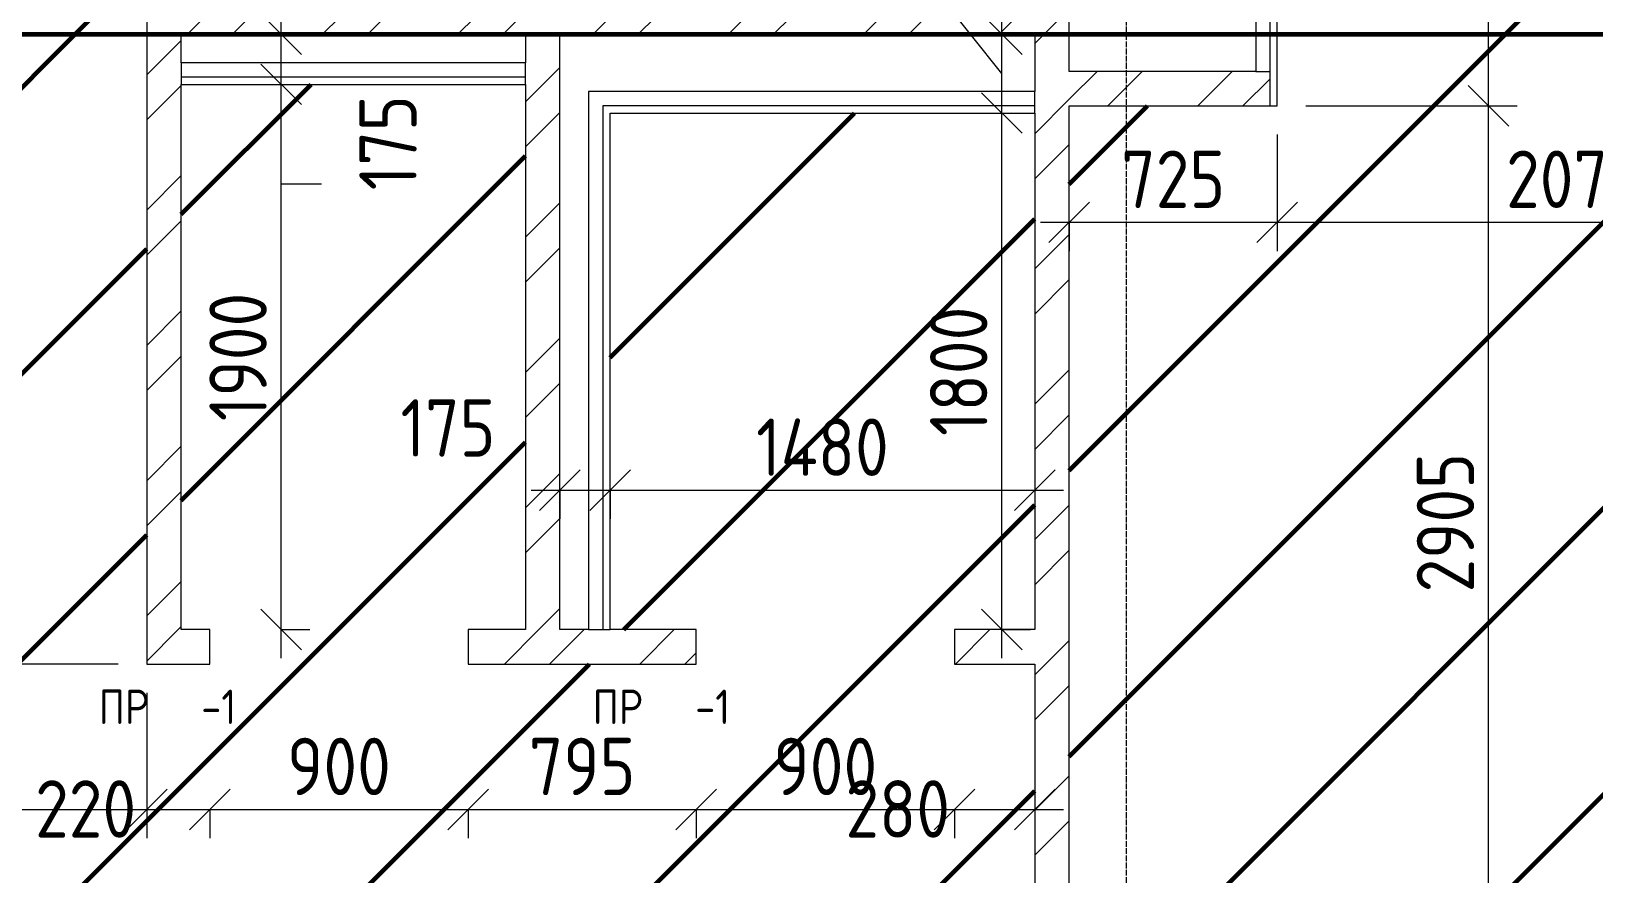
# Model space of a CAD drawing. Header units: millimetres. Extents: x -56773 to 323062, y -262288 to 76460.
# Drawn here: x -17417 to -11972, y -4241 to -1305 of the extents above; entities that cross this region are included whole.
import ezdxf

# ---------------------------------------------------------------- set-up
doc = ezdxf.new("R2010")
doc.units = ezdxf.units.MM
doc.linetypes.add('ADSK_Линия сетки', pattern=[25, 20, -2.5, 0, -2.5])
for name, color, linetype, lineweight in [('1.1) Шлифовка потолка', 5, 'Continuous', 60), ('Марки', 7, 'Continuous', 20), ('Оси', 7, 'Continuous', 9), ('Размеры', 7, 'Continuous', 9), ('Стены внутренние', 7, 'Continuous', 18), ('Стены штриховка', 7, 'Continuous', 9)]:
    doc.layers.add(name, color=color, linetype=linetype, lineweight=lineweight)
doc.layers.add('Линии', color=7, linetype='Continuous', lineweight=9, true_color=0x00a600)
doc.styles.add('GOST Common_3', font='', dxfattribs={"width": 0.9, "height": 200})
doc.styles.add('GOST Common_9', font='', dxfattribs={"width": 0.9, "height": 120})
doc.styles.get('GOST Common_3').set_extended_font_data('GOST Common')
doc.styles.get('GOST Common_9').set_extended_font_data('GOST Common')
doc.dimstyles.new('ADSK_Основной_2_0', dxfattribs={"dimscale": 304.8, "dimtxt": 201.142999, "dimasz": 0.463911, "dimexe": 0.328084, "dimexo": 0.328084, "dimgap": 0.164042, "dimtad": 1, "dimdec": 3, "dimrnd": 0.001, "dimdsep": 46, "dimtxsty": 'GOST Common_3', "dimblk1": 'OBLIQUE', "dimblk2": 'OBLIQUE', "dimsah": 1, "dimcen": 0.09, "dimdle": 0.328084, "dimazin": 2, "dimtfac": 1, "dimtdec": 4, "dimtix": 1, "dimtmove": 0, "dimatfit": 3, "dimfxl": 1, "dimtvp": 1, "dimtolj": 1, "dimtzin": 0, "dimlwd": 20, "dimlwe": 20, "dimarcsym": 2})
doc.dimstyles.new('ADSK_Основной_2_0_1', dxfattribs={"dimscale": 304.8, "dimtxt": 201.142999, "dimasz": 0.463911, "dimexe": 0.328084, "dimexo": 0.328084, "dimgap": 0.164042, "dimtad": 1, "dimdec": 3, "dimrnd": 0.001, "dimdsep": 46, "dimtxsty": 'GOST Common_3', "dimblk1": 'OBLIQUE', "dimblk2": 'OBLIQUE', "dimsah": 1, "dimcen": 0.09, "dimdle": 0.328084, "dimazin": 2, "dimtfac": 1, "dimtdec": 4, "dimtix": 1, "dimtmove": 1, "dimatfit": 3, "dimfxl": 1, "dimtvp": 1, "dimtolj": 1, "dimtzin": 0, "dimlwd": 20, "dimlwe": 20, "dimarcsym": 2})
pattern_1 = [(45, (0, 0), (-235.732, 235.732), []), (45, (157.15, 0), (-235.732, 235.732), [])]

# ---------------------------------------------------------------- blocks, each defined once
blk = doc.blocks.new('_Oblique')
at = {"color": 0, "linetype": 'ByBlock', "lineweight": -2}
blk.add_line((-0.5, -0.5), (0.5, 0.5), dxfattribs=at)
blk = doc.blocks.new('DIMBLOCK45-Кладочный план подвала')
at = {"layer": 'Defpoints', "color": 0, "transparency": 16777216}
for p in [(-13075, -1565), (-12338.8, -1565), (-12600, -4470)]:
    blk.add_point(p, dxfattribs=at)
at = {"layer": 'Размеры', "color": 0, "lineweight": 20, "transparency": 16777216}
for p, q in [((-12338.8, -4570), (-12338.8, -1465)), ((-12975, -1565), (-12238.8, -1565)), ((-12500, -4470), (-12238.8, -4470))]:
    blk.add_line(p, q, dxfattribs=at)
at = {"layer": 'Размеры', "color": 0, "lineweight": 20, "transparency": 16777216, "xscale": 141.4, "yscale": 141.4, "zscale": 141.4}
for p, rotation in [((-12338.8, -1565), 90), ((-12338.8, -4470), 270)]:
    blk.add_blockref('_Oblique', p, dxfattribs=dict(at, rotation=rotation))
at = {"layer": 'Размеры', "color": 0, "lineweight": 9, "transparency": 16777216, "insert": (-12488.8, -3017.5), "char_height": 200, "width": 605.475, "attachment_point": 5, "rotation": 90, "style": 'GOST Common_3'}
blk.add_mtext('\\A1;2905', dxfattribs=at)
blk = doc.blocks.new('DIMBLOCK46-Кладочный план подвала')
at = {"layer": 'Defpoints', "color": 0, "transparency": 16777216}
for p in [(-13075, 780), (-12338.8, 780), (-13075, -1565)]:
    blk.add_point(p, dxfattribs=at)
at = {"layer": 'Размеры', "color": 0, "lineweight": 20, "transparency": 16777216}
for p, q in [((-12338.8, -1665), (-12338.8, 880)), ((-12975, 780), (-12238.8, 780)), ((-12975, -1565), (-12238.8, -1565))]:
    blk.add_line(p, q, dxfattribs=at)
at = {"layer": 'Размеры', "color": 0, "lineweight": 20, "transparency": 16777216, "xscale": 141.4, "yscale": 141.4, "zscale": 141.4}
for p, rotation in [((-12338.8, 780), 90), ((-12338.8, -1565), 270)]:
    blk.add_blockref('_Oblique', p, dxfattribs=dict(at, rotation=rotation))
at = {"layer": 'Размеры', "color": 0, "lineweight": 9, "transparency": 16777216, "insert": (-12488.8, -392.5), "char_height": 200, "width": 625.93, "attachment_point": 5, "rotation": 90, "style": 'GOST Common_3'}
blk.add_mtext('\\A1;2345', dxfattribs=at)
blk = doc.blocks.new('DIMBLOCK132-Кладочный план подвала')
at = {"layer": 'Defpoints', "color": 0, "transparency": 16777216}
for p in [(-17530.9, -3510), (-17015, -3510), (-17630.9, -6945)]:
    blk.add_point(p, dxfattribs=at)
at = {"layer": 'Размеры', "color": 0, "lineweight": 20, "transparency": 16777216}
for p, q in [((-17530.9, -7045), (-17530.9, -3410)), ((-17115, -3510), (-17630.9, -3510)), ((-17530.9, -6945), (-17430.9, -6945))]:
    blk.add_line(p, q, dxfattribs=at)
at = {"layer": 'Размеры', "color": 0, "lineweight": 20, "transparency": 16777216, "xscale": 141.4, "yscale": 141.4, "zscale": 141.4}
for p, rotation in [((-17530.9, -3510), 90), ((-17530.9, -6945), 270)]:
    blk.add_blockref('_Oblique', p, dxfattribs=dict(at, rotation=rotation))
at = {"layer": 'Размеры', "color": 0, "lineweight": 9, "transparency": 16777216, "insert": (-17680.9, -5227.5), "char_height": 200, "width": 625.93, "attachment_point": 5, "rotation": 90, "style": 'GOST Common_3'}
blk.add_mtext('\\A1;3435', dxfattribs=at)
blk = doc.blocks.new('DIMBLOCK133-Кладочный план подвала')
at = {"layer": 'Defpoints', "color": 0, "transparency": 16777216}
for p in [(-17630.9, 605), (-17530.9, 605), (-17015, -3510)]:
    blk.add_point(p, dxfattribs=at)
at = {"layer": 'Размеры', "color": 0, "lineweight": 20, "transparency": 16777216}
for p, q in [((-17530.9, -3610), (-17530.9, 705)), ((-17530.9, 605), (-17430.9, 605)), ((-17115, -3510), (-17630.9, -3510))]:
    blk.add_line(p, q, dxfattribs=at)
at = {"layer": 'Размеры', "color": 0, "lineweight": 20, "transparency": 16777216, "xscale": 141.4, "yscale": 141.4, "zscale": 141.4}
for p, rotation in [((-17530.9, 605), 90), ((-17530.9, -3510), 270)]:
    blk.add_blockref('_Oblique', p, dxfattribs=dict(at, rotation=rotation))
at = {"layer": 'Размеры', "color": 0, "lineweight": 9, "transparency": 16777216, "insert": (-17680.9, -1452.5), "char_height": 200, "width": 535.927, "attachment_point": 5, "rotation": 90, "style": 'GOST Common_3'}
blk.add_mtext('\\A1;4115', dxfattribs=at)
blk = doc.blocks.new('DIMBLOCK134-Кладочный план подвала')
at = {"layer": 'Defpoints', "color": 0, "transparency": 16777216}
for p in [(-17015, -3510), (-19550, -3916.8), (-17015, -4016.8)]:
    blk.add_point(p, dxfattribs=at)
at = {"layer": 'Размеры', "color": 0, "lineweight": 20, "transparency": 16777216}
for p, q in [((-17015, -3610), (-17015, -4116.8)), ((-19650, -4016.8), (-16915, -4016.8)), ((-19550, -4016.8), (-19550, -4116.8))]:
    blk.add_line(p, q, dxfattribs=at)
at = {"layer": 'Размеры', "color": 0, "lineweight": 20, "transparency": 16777216, "xscale": 141.4, "yscale": 141.4, "zscale": 141.4, "rotation": 180}
blk.add_blockref('_Oblique', (-19550, -4016.8), dxfattribs=at)
at = {"layer": 'Размеры', "color": 0, "lineweight": 20, "transparency": 16777216, "xscale": 141.4, "yscale": 141.4, "zscale": 141.4}
blk.add_blockref('_Oblique', (-17015, -4016.8), dxfattribs=at)
at = {"layer": 'Размеры', "color": 0, "lineweight": 9, "transparency": 16777216, "insert": (-18282.5, -3866.8), "char_height": 200, "width": 605.475, "attachment_point": 5, "style": 'GOST Common_3'}
blk.add_mtext('\\A1;2535', dxfattribs=at)
blk = doc.blocks.new('DIMBLOCK135-Кладочный план подвала')
at = {"layer": 'Defpoints', "color": 0, "transparency": 16777216}
for p in [(-17015, -3510), (-16795, -3916.8), (-16795, -4016.8)]:
    blk.add_point(p, dxfattribs=at)
at = {"layer": 'Размеры', "color": 0, "lineweight": 20, "transparency": 16777216}
for p, q in [((-17015, -3610), (-17015, -4116.8)), ((-17115, -4016.8), (-16695, -4016.8)), ((-16795, -4016.8), (-16795, -4116.8))]:
    blk.add_line(p, q, dxfattribs=at)
at = {"layer": 'Размеры', "color": 0, "lineweight": 20, "transparency": 16777216, "xscale": 141.4, "yscale": 141.4, "zscale": 141.4, "rotation": 180}
blk.add_blockref('_Oblique', (-17015, -4016.8), dxfattribs=at)
at = {"layer": 'Размеры', "color": 0, "lineweight": 20, "transparency": 16777216, "xscale": 141.4, "yscale": 141.4, "zscale": 141.4}
blk.add_blockref('_Oblique', (-16795, -4016.8), dxfattribs=at)
at = {"layer": 'Размеры', "color": 0, "lineweight": 9, "transparency": 16777216, "insert": (-17404, -3915), "char_height": 200, "width": 454.106, "attachment_point": 1, "line_spacing_factor": 1.022761, "style": 'GOST Common_3'}
blk.add_mtext('\\A1;220', dxfattribs=at)
blk = doc.blocks.new('DIMBLOCK136-Кладочный план подвала')
at = {"layer": 'Defpoints', "color": 0, "transparency": 16777216}
for p in [(-16795, -3916.8), (-15895, -3916.8), (-15895, -4016.8)]:
    blk.add_point(p, dxfattribs=at)
at = {"layer": 'Размеры', "color": 0, "lineweight": 20, "transparency": 16777216}
for p, q in [((-16895, -4016.8), (-15795, -4016.8)), ((-16795, -4016.8), (-16795, -4116.8)), ((-15895, -4016.8), (-15895, -4116.8))]:
    blk.add_line(p, q, dxfattribs=at)
at = {"layer": 'Размеры', "color": 0, "lineweight": 20, "transparency": 16777216, "xscale": 141.4, "yscale": 141.4, "zscale": 141.4, "rotation": 180}
blk.add_blockref('_Oblique', (-16795, -4016.8), dxfattribs=at)
at = {"layer": 'Размеры', "color": 0, "lineweight": 20, "transparency": 16777216, "xscale": 141.4, "yscale": 141.4, "zscale": 141.4}
blk.add_blockref('_Oblique', (-15895, -4016.8), dxfattribs=at)
at = {"layer": 'Размеры', "color": 0, "lineweight": 9, "transparency": 16777216, "insert": (-16345, -3866.8), "char_height": 200, "width": 454.106, "attachment_point": 5, "style": 'GOST Common_3'}
blk.add_mtext('\\A1;900', dxfattribs=at)
blk = doc.blocks.new('DIMBLOCK137-Кладочный план подвала')
at = {"layer": 'Defpoints', "color": 0, "transparency": 16777216}
for p in [(-15895, -3916.8), (-15100, -3916.8), (-15100, -4016.8)]:
    blk.add_point(p, dxfattribs=at)
at = {"layer": 'Размеры', "color": 0, "lineweight": 20, "transparency": 16777216}
for p, q in [((-15995, -4016.8), (-15000, -4016.8)), ((-15895, -4016.8), (-15895, -4116.8)), ((-15100, -4016.8), (-15100, -4116.8))]:
    blk.add_line(p, q, dxfattribs=at)
at = {"layer": 'Размеры', "color": 0, "lineweight": 20, "transparency": 16777216, "xscale": 141.4, "yscale": 141.4, "zscale": 141.4, "rotation": 180}
blk.add_blockref('_Oblique', (-15895, -4016.8), dxfattribs=at)
at = {"layer": 'Размеры', "color": 0, "lineweight": 20, "transparency": 16777216, "xscale": 141.4, "yscale": 141.4, "zscale": 141.4}
blk.add_blockref('_Oblique', (-15100, -4016.8), dxfattribs=at)
at = {"layer": 'Размеры', "color": 0, "lineweight": 9, "transparency": 16777216, "insert": (-15497.5, -3866.8), "char_height": 200, "width": 454.106, "attachment_point": 5, "style": 'GOST Common_3'}
blk.add_mtext('\\A1;795', dxfattribs=at)
blk = doc.blocks.new('DIMBLOCK138-Кладочный план подвала')
at = {"layer": 'Defpoints', "color": 0, "transparency": 16777216}
for p in [(-15100, -3916.8), (-14200, -3916.8), (-14200, -4016.8)]:
    blk.add_point(p, dxfattribs=at)
at = {"layer": 'Размеры', "color": 0, "lineweight": 20, "transparency": 16777216}
for p, q in [((-15200, -4016.8), (-14100, -4016.8)), ((-15100, -4016.8), (-15100, -4116.8)), ((-14200, -4016.8), (-14200, -4116.8))]:
    blk.add_line(p, q, dxfattribs=at)
at = {"layer": 'Размеры', "color": 0, "lineweight": 20, "transparency": 16777216, "xscale": 141.4, "yscale": 141.4, "zscale": 141.4, "rotation": 180}
blk.add_blockref('_Oblique', (-15100, -4016.8), dxfattribs=at)
at = {"layer": 'Размеры', "color": 0, "lineweight": 20, "transparency": 16777216, "xscale": 141.4, "yscale": 141.4, "zscale": 141.4}
blk.add_blockref('_Oblique', (-14200, -4016.8), dxfattribs=at)
at = {"layer": 'Размеры', "color": 0, "lineweight": 9, "transparency": 16777216, "insert": (-14650, -3866.8), "char_height": 200, "width": 454.106, "attachment_point": 5, "style": 'GOST Common_3'}
blk.add_mtext('\\A1;900', dxfattribs=at)
blk = doc.blocks.new('DIMBLOCK139-Кладочный план подвала')
at = {"layer": 'Defpoints', "color": 0, "transparency": 16777216}
for p in [(-14200, -3916.8), (-13920, -3916.8), (-13920, -4016.8)]:
    blk.add_point(p, dxfattribs=at)
at = {"layer": 'Размеры', "color": 0, "lineweight": 20, "transparency": 16777216}
for p, q in [((-14300, -4016.8), (-13820, -4016.8)), ((-14200, -4016.8), (-14200, -4116.8)), ((-13920, -4016.8), (-13920, -4116.8))]:
    blk.add_line(p, q, dxfattribs=at)
at = {"layer": 'Размеры', "color": 0, "lineweight": 20, "transparency": 16777216, "xscale": 141.4, "yscale": 141.4, "zscale": 141.4, "rotation": 180}
blk.add_blockref('_Oblique', (-14200, -4016.8), dxfattribs=at)
at = {"layer": 'Размеры', "color": 0, "lineweight": 20, "transparency": 16777216, "xscale": 141.4, "yscale": 141.4, "zscale": 141.4}
blk.add_blockref('_Oblique', (-13920, -4016.8), dxfattribs=at)
at = {"layer": 'Размеры', "color": 0, "lineweight": 9, "transparency": 16777216, "insert": (-14579.9, -3915), "char_height": 200, "width": 454.106, "attachment_point": 1, "line_spacing_factor": 1.022761, "style": 'GOST Common_3'}
blk.add_mtext('\\A1;280', dxfattribs=at)
blk = doc.blocks.new('DIMBLOCK144-Кладочный план подвала')
at = {"layer": 'Defpoints', "color": 0, "transparency": 16777216}
for p in [(-16646.7, -1490), (-16546.7, -1490), (-16646.7, -3390)]:
    blk.add_point(p, dxfattribs=at)
at = {"layer": 'Размеры', "color": 0, "lineweight": 20, "transparency": 16777216}
for p, q in [((-16546.7, -3490), (-16546.7, -1390)), ((-16546.7, -1490), (-16446.7, -1490)), ((-16546.7, -3390), (-16446.7, -3390))]:
    blk.add_line(p, q, dxfattribs=at)
at = {"layer": 'Размеры', "color": 0, "lineweight": 20, "transparency": 16777216, "xscale": 141.4, "yscale": 141.4, "zscale": 141.4}
for p, rotation in [((-16546.7, -1490), 90), ((-16546.7, -3390), 270)]:
    blk.add_blockref('_Oblique', p, dxfattribs=dict(at, rotation=rotation))
at = {"layer": 'Размеры', "color": 0, "lineweight": 9, "transparency": 16777216, "insert": (-16696.7, -2440), "char_height": 200, "width": 560.473, "attachment_point": 5, "rotation": 90, "style": 'GOST Common_3'}
blk.add_mtext('\\A1;1900', dxfattribs=at)
blk = doc.blocks.new('DIMBLOCK145-Кладочный план подвала')
at = {"layer": 'Defpoints', "color": 0, "transparency": 16777216}
for p in [(-16646.7, -1315), (-16546.7, -1315), (-16646.7, -1490)]:
    blk.add_point(p, dxfattribs=at)
at = {"layer": 'Размеры', "color": 0, "lineweight": 20, "transparency": 16777216}
for p, q in [((-16546.7, -1590), (-16546.7, -1215)), ((-16546.7, -1315), (-16446.7, -1315)), ((-16546.7, -1490), (-16446.7, -1490)), ((-16546.7, -1838.1), (-16546.7, -1490)), ((-16405.3, -1838.1), (-16546.7, -1838.1))]:
    blk.add_line(p, q, dxfattribs=at)
at = {"layer": 'Размеры', "color": 0, "lineweight": 20, "transparency": 16777216, "xscale": 141.4, "yscale": 141.4, "zscale": 141.4}
for p, rotation in [((-16546.7, -1315), 90), ((-16546.7, -1490), 270)]:
    blk.add_blockref('_Oblique', p, dxfattribs=dict(at, rotation=rotation))
at = {"layer": 'Размеры', "color": 0, "lineweight": 9, "transparency": 16777216, "insert": (-16274.3, -1859.3), "char_height": 200, "width": 409.104, "attachment_point": 1, "rotation": 90, "line_spacing_factor": 1.022761, "style": 'GOST Common_3'}
blk.add_mtext('\\A1;175', dxfattribs=at)
blk = doc.blocks.new('DIMBLOCK146-Кладочный план подвала')
at = {"layer": 'Defpoints', "color": 0, "transparency": 16777216}
for p in [(-15575, -2804.5), (-15400, -2804.5), (-15400, -2904.5)]:
    blk.add_point(p, dxfattribs=at)
at = {"layer": 'Размеры', "color": 0, "lineweight": 20, "transparency": 16777216}
for p, q in [((-15675, -2904.5), (-15300, -2904.5)), ((-15575, -2904.5), (-15575, -3004.5)), ((-15400, -2904.5), (-15400, -3004.5))]:
    blk.add_line(p, q, dxfattribs=at)
at = {"layer": 'Размеры', "color": 0, "lineweight": 20, "transparency": 16777216, "xscale": 141.4, "yscale": 141.4, "zscale": 141.4, "rotation": 180}
blk.add_blockref('_Oblique', (-15575, -2904.5), dxfattribs=at)
at = {"layer": 'Размеры', "color": 0, "lineweight": 20, "transparency": 16777216, "xscale": 141.4, "yscale": 141.4, "zscale": 141.4}
blk.add_blockref('_Oblique', (-15400, -2904.5), dxfattribs=at)
at = {"layer": 'Размеры', "color": 0, "lineweight": 9, "transparency": 16777216, "insert": (-16130.7, -2587.4), "char_height": 200, "width": 409.104, "attachment_point": 1, "line_spacing_factor": 1.022761, "style": 'GOST Common_3'}
blk.add_mtext('\\A1;175', dxfattribs=at)
blk = doc.blocks.new('DIMBLOCK147-Кладочный план подвала')
at = {"layer": 'Defpoints', "color": 0, "transparency": 16777216}
for p in [(-15400, -2804.5), (-13920, -2804.5), (-13920, -2904.5)]:
    blk.add_point(p, dxfattribs=at)
at = {"layer": 'Размеры', "color": 0, "lineweight": 20, "transparency": 16777216}
for p, q in [((-15500, -2904.5), (-13820, -2904.5)), ((-15400, -2904.5), (-15400, -3004.5)), ((-13920, -2904.5), (-13920, -3004.5))]:
    blk.add_line(p, q, dxfattribs=at)
at = {"layer": 'Размеры', "color": 0, "lineweight": 20, "transparency": 16777216, "xscale": 141.4, "yscale": 141.4, "zscale": 141.4, "rotation": 180}
blk.add_blockref('_Oblique', (-15400, -2904.5), dxfattribs=at)
at = {"layer": 'Размеры', "color": 0, "lineweight": 20, "transparency": 16777216, "xscale": 141.4, "yscale": 141.4, "zscale": 141.4}
blk.add_blockref('_Oblique', (-13920, -2904.5), dxfattribs=at)
at = {"layer": 'Размеры', "color": 0, "lineweight": 9, "transparency": 16777216, "insert": (-14660, -2754.5), "char_height": 200, "width": 580.928, "attachment_point": 5, "style": 'GOST Common_3'}
blk.add_mtext('\\A1;1480', dxfattribs=at)
blk = doc.blocks.new('DIMBLOCK148-Кладочный план подвала')
at = {"layer": 'Defpoints', "color": 0, "transparency": 16777216}
for p in [(-14135.1, -1590), (-14035.1, -1590), (-14135.1, -3390)]:
    blk.add_point(p, dxfattribs=at)
at = {"layer": 'Размеры', "color": 0, "lineweight": 20, "transparency": 16777216}
for p, q in [((-14035.1, -3490), (-14035.1, -1490)), ((-14035.1, -1590), (-13935.1, -1590)), ((-14035.1, -3390), (-13935.1, -3390))]:
    blk.add_line(p, q, dxfattribs=at)
at = {"layer": 'Размеры', "color": 0, "lineweight": 20, "transparency": 16777216, "xscale": 141.4, "yscale": 141.4, "zscale": 141.4}
for p, rotation in [((-14035.1, -1590), 90), ((-14035.1, -3390), 270)]:
    blk.add_blockref('_Oblique', p, dxfattribs=dict(at, rotation=rotation))
at = {"layer": 'Размеры', "color": 0, "lineweight": 9, "transparency": 16777216, "insert": (-14185.1, -2490), "char_height": 200, "width": 560.473, "attachment_point": 5, "rotation": 90, "style": 'GOST Common_3'}
blk.add_mtext('\\A1;1800', dxfattribs=at)
blk = doc.blocks.new('DIMBLOCK149-Кладочный план подвала')
at = {"layer": 'Defpoints', "color": 0, "transparency": 16777216}
for p in [(-14135.1, -1315), (-14035.1, -1315), (-14135.1, -1590)]:
    blk.add_point(p, dxfattribs=at)
at = {"layer": 'Размеры', "color": 0, "lineweight": 20, "transparency": 16777216}
for p, q in [((-14419.2, -970), (-14982.1, -970)), ((-14035.1, -1452.5), (-14419.2, -970)), ((-14035.1, -1690), (-14035.1, -1215)), ((-14035.1, -1315), (-13935.1, -1315)), ((-14035.1, -1590), (-13935.1, -1590))]:
    blk.add_line(p, q, dxfattribs=at)
at = {"layer": 'Размеры', "color": 0, "lineweight": 20, "transparency": 16777216, "xscale": 141.4, "yscale": 141.4, "zscale": 141.4}
for p, rotation in [((-14035.1, -1315), 90), ((-14035.1, -1590), 270)]:
    blk.add_blockref('_Oblique', p, dxfattribs=dict(at, rotation=rotation))
at = {"layer": 'Размеры', "color": 0, "lineweight": 9, "transparency": 16777216, "insert": (-14602.5, -1240.7), "char_height": 200, "width": 454.106, "attachment_point": 1, "rotation": 90, "line_spacing_factor": 1.022761, "style": 'GOST Common_3'}
blk.add_mtext('\\A1;275', dxfattribs=at)
blk = doc.blocks.new('DIMBLOCK158-Кладочный план подвала')
at = {"layer": 'Defpoints', "color": 0, "transparency": 16777216}
for p in [(-13075, -1565), (-13800, -1870.8), (-13075, -1970.8)]:
    blk.add_point(p, dxfattribs=at)
at = {"layer": 'Размеры', "color": 0, "lineweight": 20, "transparency": 16777216}
for p, q in [((-13075, -1665), (-13075, -2070.8)), ((-13900, -1970.8), (-12975, -1970.8)), ((-13800, -1970.8), (-13800, -2070.8))]:
    blk.add_line(p, q, dxfattribs=at)
at = {"layer": 'Размеры', "color": 0, "lineweight": 20, "transparency": 16777216, "xscale": 141.4, "yscale": 141.4, "zscale": 141.4, "rotation": 180}
blk.add_blockref('_Oblique', (-13800, -1970.8), dxfattribs=at)
at = {"layer": 'Размеры', "color": 0, "lineweight": 20, "transparency": 16777216, "xscale": 141.4, "yscale": 141.4, "zscale": 141.4}
blk.add_blockref('_Oblique', (-13075, -1970.8), dxfattribs=at)
at = {"layer": 'Размеры', "color": 0, "lineweight": 9, "transparency": 16777216, "insert": (-13437.5, -1820.8), "char_height": 200, "width": 454.106, "attachment_point": 5, "style": 'GOST Common_3'}
blk.add_mtext('\\A1;725', dxfattribs=at)
blk = doc.blocks.new('DIMBLOCK159-Кладочный план подвала')
at = {"layer": 'Defpoints', "color": 0, "transparency": 16777216}
for p in [(-13075, -1565), (-11000, -1870.8), (-11000, -1970.8)]:
    blk.add_point(p, dxfattribs=at)
at = {"layer": 'Размеры', "color": 0, "lineweight": 20, "transparency": 16777216}
for p, q in [((-13075, -1665), (-13075, -2070.8)), ((-13175, -1970.8), (-10900, -1970.8)), ((-11000, -1970.8), (-11000, -2070.8))]:
    blk.add_line(p, q, dxfattribs=at)
at = {"layer": 'Размеры', "color": 0, "lineweight": 20, "transparency": 16777216, "xscale": 141.4, "yscale": 141.4, "zscale": 141.4, "rotation": 180}
blk.add_blockref('_Oblique', (-13075, -1970.8), dxfattribs=at)
at = {"layer": 'Размеры', "color": 0, "lineweight": 20, "transparency": 16777216, "xscale": 141.4, "yscale": 141.4, "zscale": 141.4}
blk.add_blockref('_Oblique', (-11000, -1970.8), dxfattribs=at)
at = {"layer": 'Размеры', "color": 0, "lineweight": 9, "transparency": 16777216, "insert": (-12037.5, -1820.8), "char_height": 200, "width": 605.475, "attachment_point": 5, "style": 'GOST Common_3'}
blk.add_mtext('\\A1;2075', dxfattribs=at)

msp = doc.modelspace()

# ---------------------------------------------------------------- hatches: boundary and pattern name
at = {"layer": '1.1) Шлифовка потолка', "transparency": 33554687}
h = msp.add_hatch(dxfattribs=at)
h.set_pattern_fill('ANSI31', color=256, scale=222)
h.paths.add_polyline_path([(-9650, 13974.969), (-9770, 13974.969), (-9770, 16104.969), (-9650, 16104.969), (-9650, 17154.969), (-9770, 17154.969), (-9770, 20434.969), (-10070, 20434.969), (-10070, 20554.969), (-9650, 20554.969), (-9650, 23754.969), (-12900, 23754.969), (-12900, 20554.969), (-11620, 20554.969), (-11620, 20434.969), (-12900, 20434.969), (-12900, 20154.969), (-13020, 20154.969), (-13020, 19104.969), (-12900, 19104.969), (-12900, 17779.969), (-13020, 17779.969), (-13020, 16229.969), (-12900, 16229.969), (-12900, 14804.969), (-12900, 14354.969), (-13020, 14354.969), (-13020, 12804.969), (-12900, 12804.969), (-12900, 11004.969), (-12900, 10704.969), (-13020, 10704.969), (-13020, 9804.969), (-12900, 9804.969), (-12900, 7999.969), (-13020, 7999.969), (-13020, 7099.969), (-12900, 7099.969), (-12900, 5709.969), (-13020, 5709.969), (-13020, 4659.969), (-12900, 4659.969), (-12900, 2929.969), (-13800, 2929.969), (-13800, 2779.969), (-13920, 2779.969), (-13920, 1579.969), (-13800, 1579.969), (-13800, 779.969), (-13075, 779.969), (-13075, -1315.031), (-11000, -1315.031), (-11000, -745.031), (-9450, -745.031), (-8950, -745.031), (-8950, -1195.031), (-4925, -1195.031), (-4925, -1315.031), (-3725, -1315.031), (-3725, -1195.031), (-3450, -1195.031), (-3450, -745.031), (-2950, -745.031), (-2950, -1195.031), (-2080, -1195.031), (-2080, -1315.031), (-1030, -1315.031), (-1030, -1195.031), (-745, -1195.031), (-745, -425.031), (1290, -425.031), (1290, 14.969), (1410, 14.969), (1410, 2064.969), (1290, 2064.969), (1290, 9354.969), (-260, 9354.969), (-260, 7564.969), (-380, 7564.969), (-380, 9354.969), (-2880, 9354.969), (-2880, 6104.969), (-380, 6104.969), (-380, 6564.969), (-260, 6564.969), (-260, 5124.969), (-380, 5124.969), (-380, 5984.969), (-2880, 5984.969), (-2880, 3679.969), (-380, 3679.969), (-380, 4124.969), (-260, 4124.969), (-260, 2834.969), (-4580, 2834.969), (-4580, 2954.969), (-5580, 2954.969), (-5580, 2834.969), (-6975, 2834.969), (-6975, 2954.969), (-7975, 2954.969), (-7975, 2834.969), (-9770, 2834.969), (-9770, 4459.969), (-9770, 5959.969), (-9770, 7449.969), (-9650, 7449.969), (-9650, 8649.969), (-9770, 8649.969), (-9770, 12774.969), (-9650, 12774.969)])
h = msp.add_hatch(dxfattribs=at)
h.set_pattern_fill('ANSI31', color=256, scale=222)
h.paths.add_polyline_path([(-13920, 2779.969), (-13920, 3484.969), (-19400, 3484.969), (-19400, 3204.969), (-19550, 3204.969), (-19550, 724.969), (-18925, 724.969), (-18925, 604.969), (-19550, 604.969), (-19550, -795.031), (-19400, -795.031), (-19400, -1195.031), (-19550, -1195.031), (-19550, -1315.031), (-17015, -1315.031), (-17015, 604.969), (-17725, 604.969), (-17725, 724.969), (-16745, 724.969), (-16745, 604.969), (-16895, 604.969), (-16895, -1195.031), (-15695, -1195.031), (-15695, 604.969), (-15845, 604.969), (-15845, 724.969), (-15350, 724.969), (-15350, 604.969), (-15400, 604.969), (-15400, -1195.031), (-13920, -1195.031), (-13920, 604.969), (-14450, 604.969), (-14450, 724.969), (-13920, 724.969), (-13920, 1579.969)])
h = msp.add_hatch(dxfattribs=at)
h.set_pattern_fill('ANSI31', color=256, scale=222)
h.paths.add_polyline_path([(-3400, -1315.031), (-5465, -1315.031), (-5465, -1815.031), (-5585, -1815.031), (-5585, -1315.031), (-7285, -1315.031), (-7285, -2790.031), (-5585, -2790.031), (-5585, -2715.031), (-5465, -2715.031), (-5465, -3235.031), (-5585, -3235.031), (-5585, -3085.031), (-7385, -3085.031), (-7385, -4285.031), (-5585, -4285.031), (-5585, -4135.031), (-5465, -4135.031), (-5465, -4405.031), (-7560, -4405.031), (-7560, -5070.031), (-7680, -5070.031), (-7680, -3510.031), (-8060, -3510.031), (-8060, -3390.031), (-7680, -3390.031), (-7680, -1490.031), (-9110, -1490.031), (-9110, -3390.031), (-8960, -3390.031), (-8960, -3510.031), (-9830, -3510.031), (-9830, -3390.031), (-9230, -3390.031), (-9230, -1590.031), (-10880, -1590.031), (-10880, -3390.031), (-10730, -3390.031), (-10730, -3510.031), (-10880, -3510.031), (-10880, -4470.031), (-11000, -4470.031), (-11000, -1315.031), (-13075, -1315.031), (-13075, -1565.031), (-13800, -1565.031), (-13800, -4470.031), (-13920, -4470.031), (-13920, -3510.031), (-14200, -3510.031), (-14200, -3390.031), (-13920, -3390.031), (-13920, -1590.031), (-15400, -1590.031), (-15400, -3390.031), (-15100, -3390.031), (-15100, -3510.031), (-15895, -3510.031), (-15895, -3390.031), (-15695, -3390.031), (-15695, -1490.031), (-16895, -1490.031), (-16895, -3390.031), (-16795, -3390.031), (-16795, -3510.031), (-17015, -3510.031), (-17015, -1315.031), (-19550, -1315.031), (-19550, -6795.031), (-19400, -6795.031), (-19400, -6945.031), (-13920, -6945.031), (-13920, -5670.031), (-13800, -5670.031), (-13800, -6520.031), (-13400, -6520.031), (-13400, -6795.031), (-13400, -6945.031), (-11000, -6945.031), (-11000, -5670.031), (-10880, -5670.031), (-10880, -6945.031), (-9400, -6945.031), (-9400, -6795.031), (-9000, -6795.031), (-9000, -6945.031), (-7680, -6945.031), (-7680, -6270.031), (-7560, -6270.031), (-7560, -6945.031), (-3400, -6945.031), (-3400, -6795.031)])
at = {"layer": 'Стены внутренние', "lineweight": 9}
h = msp.add_hatch(dxfattribs=at)
h.set_pattern_fill('FP_2', color=256, style=0, pattern_type=2)
h.set_pattern_definition(pattern_1)
h.paths.add_polyline_path([(-13800, -6945.031), (-13800, -5670.031), (-13920, -5670.031), (-13920, -6945.031)])
h.paths.add_polyline_path([(-13920, -4470.031), (-13800, -4470.031), (-13800, -1245.031), (-13850, -1245.031), (-13850, -745.031), (-13800, -745.031), (-13800, 1579.969), (-13920, 1579.969), (-13920, -3729.2173)])
h.paths.add_polyline_path([(-13920, 2779.969), (-13800, 2779.969), (-13800, 3154.969), (-13850, 3154.969), (-13850, 3484.969), (-13920, 3484.969)])
h = msp.add_hatch(dxfattribs=at)
h.set_pattern_fill('FP_2', color=256, style=0, pattern_type=2)
h.set_pattern_definition(pattern_1)
h.paths.add_polyline_path([(-16895, -3390.031), (-16895, 604.969), (-17015, 604.969), (-17015, -3390.031)])
h = msp.add_hatch(dxfattribs=at)
h.set_pattern_fill('FP_2', color=256, style=0, pattern_type=2)
h.set_pattern_definition(pattern_1)
h.paths.add_polyline_path([(-15575, -3390.031), (-15575, -1315.031), (-15695, -1315.031), (-15695, -3390.031)])
h.paths.add_polyline_path([(-15575, -1195.031), (-15575, 604.969), (-15695, 604.969), (-15695, -1195.031)])
h = msp.add_hatch(dxfattribs=at)
h.set_pattern_fill('FP_2', color=256, style=0, pattern_type=2)
h.set_pattern_definition(pattern_1)
h.paths.add_polyline_path([(-13920, -1315.031), (-13920, -1195.031), (-16895, -1195.031), (-16895, -1315.031), (-15162.6529, -1315.031)])
h = msp.add_hatch(dxfattribs=at)
h.set_pattern_fill('FP_2', color=256, style=0, pattern_type=2)
h.set_pattern_definition(pattern_1)
h.paths.add_polyline_path([(-13100, -1565.031), (-13100, -1445.031), (-13800, -1445.031), (-13800, -1565.031)])
h = msp.add_hatch(dxfattribs=at)
h.set_pattern_fill('FP_2', color=256, style=0, pattern_type=2)
h.set_pattern_definition(pattern_1)
h.paths.add_polyline_path([(-13920, -3510.031), (-13920, -3390.031), (-14200, -3390.031), (-14200, -3510.031)])
h.paths.add_polyline_path([(-15162.6529, -3510.031), (-15100, -3510.031), (-15100, -3390.031), (-15895, -3390.031), (-15895, -3510.031)])
h.paths.add_polyline_path([(-17015, -3510.031), (-16795, -3510.031), (-16795, -3390.031), (-17015, -3390.031)])

# ---------------------------------------------------------------- linework, layer by layer
at = {"layer": '1.1) Шлифовка потолка'}
msp.add_lwpolyline([(61550, -6945.031), (-19550, -6945.031), (-19550, -1315.031), (61550, -1315.031)], close=True, dxfattribs=at)
at = {"layer": 'Линии', "color": 7}
msp.add_line((-13800, -2190.031), (-13800, -1595.031), dxfattribs=at)
at = {"layer": 'Оси', "linetype": 'ADSK_Линия сетки', "lineweight": 5}
msp.add_line((-13600, -10973.8823), (-13600, 24500.9141), dxfattribs=at)
at = {"layer": 'Стены внутренние', "lineweight": 5}
for p, q in [((-13075, -1565.031), (-13075, 779.969)), ((-13150, 704.969), (-13150, -1445.031)), ((-17015, 604.969), (-17015, -3510.031)), ((-13800, -1445.031), (-13800, -1245.031)), ((-16895, -1315.031), (-15695, -1315.031)), ((-16895, -1415.031), (-16895, -1315.031)), ((-15695, -1315.031), (-15695, -1415.031)), ((-15575, -1315.031), (-13920, -1315.031)), ((-15575, -3390.031), (-15575, -1315.031)), ((-13920, -1315.031), (-13920, -1515.031)), ((-15695, -1415.031), (-16895, -1415.031)), ((-13150, -1445.031), (-13800, -1445.031)), ((-16895, -3390.031), (-16895, -1490.031)), ((-16895, -1490.031), (-15695, -1490.031)), ((-15695, -1490.031), (-15695, -3390.031)), ((-13920, -1515.031), (-15475, -1515.031)), ((-15475, -1515.031), (-15475, -3390.031)), ((-13800, -4470.031), (-13800, -1565.031)), ((-13800, -1565.031), (-13075, -1565.031)), ((-15400, -1590.031), (-13920, -1590.031)), ((-15400, -3390.031), (-15400, -1590.031)), ((-13920, -1590.031), (-13920, -3390.031)), ((-16795, -3390.031), (-16895, -3390.031)), ((-16795, -3510.031), (-16795, -3390.031)), ((-15695, -3390.031), (-15895, -3390.031)), ((-15895, -3390.031), (-15895, -3510.031)), ((-15475, -3390.031), (-15575, -3390.031)), ((-15100, -3390.031), (-15400, -3390.031)), ((-15100, -3510.031), (-15100, -3390.031)), ((-13920, -3390.031), (-14200, -3390.031)), ((-14200, -3390.031), (-14200, -3510.031)), ((-17015, -3510.031), (-16795, -3510.031)), ((-15895, -3510.031), (-15100, -3510.031)), ((-14200, -3510.031), (-13920, -3510.031)), ((-13920, -3510.031), (-13920, -4470.031))]:
    msp.add_line(p, q, dxfattribs=at)
at = {"layer": 'Стены штриховка', "lineweight": 9}
for p, q in [((-13100, -1565.031), (-13100, 754.969)), ((-16895, -1415.031), (-16895, -1490.031)), ((-15695, -1490.031), (-15695, -1415.031)), ((-15695, -1465.031), (-16895, -1465.031)), ((-13150, -1445.031), (-13100, -1445.031)), ((-13920, -1590.031), (-13920, -1515.031)), ((-13920, -1565.031), (-15425, -1565.031)), ((-15425, -1565.031), (-15425, -3390.031)), ((-15475, -3390.031), (-15400, -3390.031))]:
    msp.add_line(p, q, dxfattribs=at)

# ---------------------------------------------------------------- texts
at = {"layer": 'Марки', "lineweight": 9, "char_height": 120, "attachment_point": 1, "style": 'GOST Common_9'}
for s, insert, width in [('ПР', (-17182.2, -3599.1783), 432.91125), ('-1', (-16825.0125, -3599.1783), 331.898625), ('ПР', (-15460.7777, -3599.1783), 432.91125), ('-1', (-15103.5902, -3599.1783), 331.898625)]:
    msp.add_mtext(s, dxfattribs=dict(at, insert=insert, width=width))

# ---------------------------------------------------------------- dimensions: what is measured, and where the dimension line sits
at = {"layer": 'Размеры', "lineweight": 9}
for base, p1, p2, override, picture, middle in [((-12338.8346, 779.969), (-13075, -1565.031), (-13075, 779.969), {"dimpost": '<>', "dimfxl": 2345}, 'DIMBLOCK46-Кладочный план подвала', (-12488.8346, -392.531)), ((-17530.8701, 604.969), (-17015, -3510.031), (-17630.855, 604.969), {"dimpost": '<>', "dimfxl": 4160.829531}, 'DIMBLOCK133-Кладочный план подвала', (-17680.8701, -1452.531)), ((-16546.6651, -1490.031), (-16646.65, -3390.031), (-16646.65, -1490.031), {"dimpost": '<>', "dimfxl": 1900}, 'DIMBLOCK144-Кладочный план подвала', (-16696.6651, -2440.031)), ((-12338.8346, -1565.031), (-12600, -4470.031), (-13075, -1565.031), {"dimpost": '<>', "dimfxl": 2943.577755}, 'DIMBLOCK45-Кладочный план подвала', (-12488.8346, -3017.531)), ((-14035.1406, -1590.031), (-14135.1255, -3390.031), (-14135.1255, -1590.031), {"dimpost": '<>', "dimfxl": 1800}, 'DIMBLOCK148-Кладочный план подвала', (-14185.1406, -2490.031)), ((-17530.8701, -3510.031), (-17630.855, -6945.031), (-17015, -3510.031), {"dimpost": '<>', "dimfxl": 3489.771108}, 'DIMBLOCK132-Кладочный план подвала', (-17680.8701, -5227.531))]:
    dim = msp.add_linear_dim(base=base, p1=p1, p2=p2, angle=90, dimstyle='ADSK_Основной_2_0', override=override, dxfattribs=at)
    dim.commit()
    dim.dimension.update_dxf_attribs({"geometry": picture, "text_midpoint": middle})
for base, p1, p2, override, picture, middle in [((-14035.1406, -1315.031), (-14135.1255, -1590.031), (-14135.1255, -1315.031), {"dimpost": '<>', "dimfxl": 275}, 'DIMBLOCK149-Кладочный план подвала', (-14469.1997, -969.9663)), ((-16546.6651, -1315.031), (-16646.65, -1490.031), (-16646.65, -1315.031), {"dimpost": '<>', "dimfxl": 175}, 'DIMBLOCK145-Кладочный план подвала', (-16299.2978, -1838.0871))]:
    dim = msp.add_linear_dim(base=base, p1=p1, p2=p2, angle=90, dimstyle='ADSK_Основной_2_0_1', override=override, dxfattribs=at)
    dim.commit()
    dim.dimension.update_dxf_attribs({"geometry": picture, "text_midpoint": middle, "dimtype": 160, "text_rotation": 90})
for base, p1, p2, override, picture, middle in [((-13075, -1970.7711), (-13800, -1870.7862), (-13075, -1565.031), {"dimpost": '<>', "dimfxl": 786.83623}, 'DIMBLOCK158-Кладочный план подвала', (-13437.5, -1820.7711)), ((-11000, -1970.7711), (-13075, -1565.031), (-11000, -1870.7862), {"dimpost": '<>', "dimfxl": 2097.405839}, 'DIMBLOCK159-Кладочный план подвала', (-12037.5, -1820.7711)), ((-13920, -2904.4959), (-15400, -2804.511), (-13920, -2804.511), {"dimpost": '<>', "dimfxl": 1480}, 'DIMBLOCK147-Кладочный план подвала', (-14660, -2754.4959)), ((-17015, -4016.8178), (-19550, -3916.8329), (-17015, -3510.031), {"dimpost": '<>', "dimfxl": 2567.433108}, 'DIMBLOCK134-Кладочный план подвала', (-18282.5, -3866.8178)), ((-15895, -4016.8178), (-16795, -3916.8329), (-15895, -3916.8329), {"dimpost": '<>', "dimfxl": 900}, 'DIMBLOCK136-Кладочный план подвала', (-16345, -3866.8178)), ((-15100, -4016.8178), (-15895, -3916.8329), (-15100, -3916.8329), {"dimpost": '<>', "dimfxl": 795}, 'DIMBLOCK137-Кладочный план подвала', (-15497.5, -3866.8178)), ((-14200, -4016.8178), (-15100, -3916.8329), (-14200, -3916.8329), {"dimpost": '<>', "dimfxl": 900}, 'DIMBLOCK138-Кладочный план подвала', (-14650, -3866.8178))]:
    dim = msp.add_linear_dim(base=base, p1=p1, p2=p2, dimstyle='ADSK_Основной_2_0', override=override, dxfattribs=at)
    dim.commit()
    dim.dimension.update_dxf_attribs({"geometry": picture, "text_midpoint": middle})
for base, p1, p2, override, picture, middle in [((-15400, -2904.4959), (-15575, -2804.511), (-15400, -2804.511), {"dimpost": '<>', "dimfxl": 175}, 'DIMBLOCK146-Кладочный план подвала', (-15926.1439, -2904.0533)), ((-16795, -4016.8178), (-17015, -3510.031), (-16795, -3916.8329), {"dimpost": '<>', "dimfxl": 462.480013}, 'DIMBLOCK135-Кладочный план подвала', (-17176.9291, -4231.7144)), ((-13920, -4016.8178), (-14200, -3916.8329), (-13920, -3916.8329), {"dimpost": '<>', "dimfxl": 280}, 'DIMBLOCK139-Кладочный план подвала', (-14352.8088, -4231.7144))]:
    dim = msp.add_linear_dim(base=base, p1=p1, p2=p2, dimstyle='ADSK_Основной_2_0_1', override=override, dxfattribs=at)
    dim.commit()
    dim.dimension.update_dxf_attribs({"geometry": picture, "text_midpoint": middle, "dimtype": 160})

doc.saveas('drawing.dxf')
